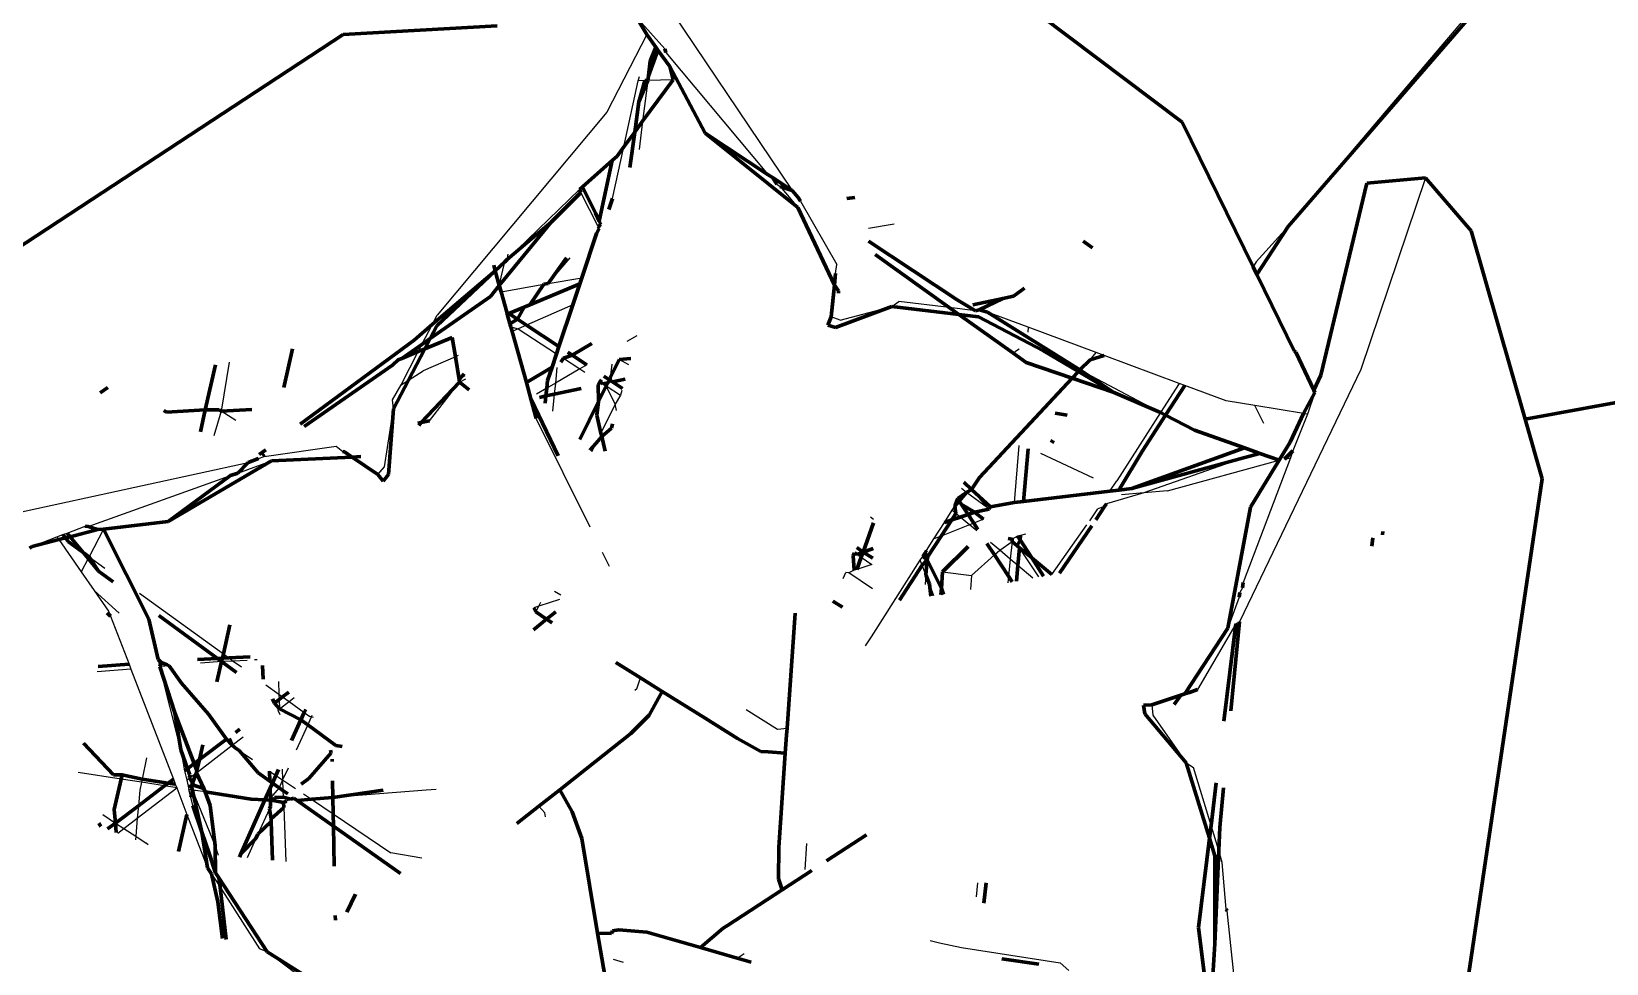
# Model space of a CAD drawing. Header units: millimetres. Extents: x 4307 to 31003, y 2809 to 20009.
# Drawn here: x 12539.29 to 12563.18, y 13295.87 to 13310.01 of the extents above; entities that cross this region are included whole.
import ezdxf

# ---------------------------------------------------------------- set-up
doc = ezdxf.new("R2010")
doc.units = ezdxf.units.MM
doc.layers.add('ProfileEdges', color=7, linetype='Continuous')

msp = doc.modelspace()

# ---------------------------------------------------------------- linework, layer by layer
for p, q in [((12548.521, 13311.029), (12550.829, 13307.595)), ((12558.355, 13307.053), (12561.502, 13310.754)), ((12548.466, 13310.228), (12548.901, 13309.744)), ((12548.627, 13309.961), (12548.018, 13308.786)), ((12548.915, 13309.692), (12550.465, 13307.836)), ((12548.279, 13308.259), (12548.495, 13309.259)), ((12548.495, 13309.259), (12548.513, 13309.326)), ((12548.595, 13309.263), (12548.495, 13309.259)), ((12548.642, 13309.264), (12548.563, 13308.646)), ((12549.027, 13309.277), (12548.642, 13309.264)), ((12548.018, 13308.786), (12545.448, 13305.707)), ((12548.563, 13308.646), (12548.509, 13308.219)), ((12548.107, 13307.474), (12548.279, 13308.259)), ((12546.509, 13306.549), (12547.604, 13307.613)), ((12550.596, 13307.693), (12550.648, 13307.656)), ((12550.648, 13307.656), (12550.917, 13307.339)), ((12560.439, 13307.791), (12559.459, 13304.88)), ((12547.886, 13307.052), (12547.626, 13307.569)), ((12550.955, 13307.436), (12551.509, 13306.477)), ((12551.988, 13307.024), (12552.377, 13307.091)), ((12557.871, 13306.514), (12558.355, 13307.053)), ((12546.509, 13306.549), (12546.523, 13306.631)), ((12546.389, 13306.155), (12546.475, 13306.517)), ((12547.13, 13306.186), (12547.466, 13306.574)), ((12551.489, 13306.339), (12551.509, 13306.477)), ((12557.871, 13306.514), (12557.823, 13306.438)), ((12546.415, 13306.062), (12547.062, 13306.174)), ((12547.13, 13306.186), (12547.64, 13306.274)), ((12552.343, 13305.838), (12552.449, 13305.916)), ((12553.214, 13305.822), (12552.449, 13305.916)), ((12545.375, 13305.569), (12545.448, 13305.707)), ((12547.504, 13305.865), (12546.802, 13305.555)), ((12551.557, 13305.63), (12551.423, 13305.681)), ((12551.557, 13305.63), (12552.343, 13305.838)), ((12553.611, 13305.774), (12553.214, 13305.822)), ((12554.411, 13305.522), (12553.792, 13305.752)), ((12545.213, 13305.262), (12545.375, 13305.569)), ((12546.563, 13305.531), (12546.673, 13305.498)), ((12546.673, 13305.498), (12546.583, 13305.458)), ((12546.802, 13305.555), (12546.673, 13305.498)), ((12546.673, 13305.498), (12547.257, 13305.12)), ((12554.411, 13305.522), (12554.405, 13305.451)), ((12555.442, 13305.139), (12554.411, 13305.522)), ((12545.156, 13305.153), (12545.213, 13305.262)), ((12548.476, 13305.393), (12548.325, 13305.305)), ((12542.29, 13304.994), (12542.171, 13304.249)), ((12544.9, 13304.65), (12545.156, 13305.153)), ((12545.722, 13305.077), (12545.234, 13304.862)), ((12545.763, 13305.096), (12545.722, 13305.077)), ((12547.362, 13305.052), (12547.609, 13304.892)), ((12547.714, 13304.954), (12547.609, 13304.892)), ((12548.097, 13304.964), (12548.071, 13304.757)), ((12548.355, 13304.952), (12548.206, 13305.032)), ((12554.177, 13305.135), (12554.218, 13305.157)), ((12554.276, 13305.189), (12554.218, 13305.157)), ((12554.644, 13305.164), (12555.195, 13304.875)), ((12555.349, 13305.029), (12555.442, 13305.139)), ((12555.566, 13305.093), (12555.442, 13305.139)), ((12556.699, 13304.672), (12555.566, 13305.093)), ((12544.9, 13304.65), (12545.01, 13304.72)), ((12545.01, 13304.72), (12545.234, 13304.862)), ((12545.864, 13304.786), (12545.778, 13304.73)), ((12545.785, 13304.689), (12545.879, 13304.741)), ((12547.261, 13304.911), (12547.239, 13304.675)), ((12547.609, 13304.892), (12547.239, 13304.675)), ((12547.609, 13304.892), (12547.687, 13304.842)), ((12555.195, 13304.875), (12556.418, 13304.232)), ((12559.459, 13304.88), (12557.615, 13301.057)), ((12544.77, 13304.424), (12544.9, 13304.65)), ((12545.331, 13304.106), (12545.785, 13304.689)), ((12547.109, 13304.599), (12546.952, 13304.508)), ((12547.239, 13304.675), (12547.109, 13304.599)), ((12547.223, 13304.509), (12547.198, 13304.251)), ((12547.239, 13304.675), (12547.223, 13304.509)), ((12547.96, 13304.666), (12548.01, 13304.634)), ((12548.145, 13304.355), (12548.01, 13304.634)), ((12548.01, 13304.634), (12548.228, 13304.492)), ((12548.228, 13304.492), (12548.145, 13304.355)), ((12548.248, 13304.564), (12548.228, 13304.492)), ((12556.699, 13304.672), (12556.418, 13304.232)), ((12556.787, 13304.64), (12556.699, 13304.672)), ((12557.416, 13304.406), (12556.787, 13304.64)), ((12558.76, 13304.535), (12558.648, 13304.205)), ((12542.171, 13304.249), (12542.057, 13303.879)), ((12542.392, 13304.108), (12542.171, 13304.249)), ((12544.646, 13303.404), (12544.784, 13304.286)), ((12544.784, 13304.286), (12544.77, 13304.424)), ((12548.145, 13304.355), (12547.93, 13303.918)), ((12548.165, 13304.262), (12548.145, 13304.355)), ((12557.849, 13304.335), (12557.416, 13304.406)), ((12557.984, 13304.063), (12557.849, 13304.335)), ((12558.585, 13304.215), (12557.849, 13304.335)), ((12547.765, 13302.494), (12546.95, 13304.141)), ((12556.418, 13304.232), (12555.758, 13303.194)), ((12558.648, 13304.205), (12558.428, 13303.648)), ((12558.648, 13304.205), (12558.585, 13304.215)), ((12547.852, 13303.759), (12547.789, 13303.632)), ((12542.736, 13303.531), (12542.821, 13303.564)), ((12542.821, 13303.564), (12543.916, 13303.718)), ((12543.916, 13303.718), (12544.015, 13303.641)), ((12554.269, 13303.732), (12554.2, 13302.865)), ((12555.402, 13303.234), (12554.605, 13303.611)), ((12557.675, 13303.541), (12556.168, 13303.013)), ((12558.389, 13303.542), (12557.672, 13301.65)), ((12557.899, 13303.62), (12557.675, 13303.541)), ((12558.3, 13303.522), (12558.389, 13303.542)), ((12558.428, 13303.648), (12558.389, 13303.542)), ((12538.862, 13302.663), (12542.581, 13303.471)), ((12542.423, 13303.312), (12542.935, 13303.495)), ((12544.548, 13303.291), (12544.646, 13303.404)), ((12556.522, 13303.044), (12558.219, 13303.507)), ((12540.153, 13302.501), (12542.313, 13303.273)), ((12553.478, 13303.019), (12553.4, 13303.077)), ((12553.553, 13303.064), (12553.792, 13302.785)), ((12555.651, 13303.038), (12555.758, 13303.194)), ((12556.522, 13303.044), (12556.168, 13303.013)), ((12553.26, 13302.748), (12553.3, 13302.812)), ((12553.792, 13302.785), (12553.478, 13303.019)), ((12555.571, 13302.804), (12555.467, 13302.767)), ((12556.168, 13303.013), (12555.601, 13302.847)), ((12556.168, 13303.013), (12555.827, 13302.983)), ((12552.066, 13302.61), (12552.02, 13302.645)), ((12553.142, 13302.564), (12553.26, 13302.748)), ((12553.316, 13302.701), (12553.26, 13302.748)), ((12553.382, 13302.645), (12553.316, 13302.701)), ((12553.521, 13302.528), (12553.382, 13302.645)), ((12553.734, 13302.612), (12553.585, 13302.553)), ((12553.792, 13302.785), (12553.82, 13302.765)), ((12555.346, 13302.59), (12555.467, 13302.767)), ((12539.302, 13302.196), (12539.679, 13302.343)), ((12539.679, 13302.343), (12539.769, 13302.378)), ((12539.679, 13302.343), (12539.707, 13302.302)), ((12539.769, 13302.378), (12539.834, 13302.403)), ((12539.834, 13302.403), (12540.105, 13302.508)), ((12540.385, 13302.463), (12540.166, 13302.044)), ((12552.982, 13302.314), (12553.142, 13302.564)), ((12553.092, 13302.357), (12552.982, 13302.314)), ((12553.521, 13302.528), (12553.092, 13302.357)), ((12553.585, 13302.553), (12553.521, 13302.528)), ((12553.634, 13302.434), (12553.521, 13302.528)), ((12554.25, 13302.355), (12554.17, 13302.312)), ((12554.294, 13302.365), (12554.25, 13302.355)), ((12554.371, 13302.383), (12554.294, 13302.365)), ((12554.77, 13301.772), (12555.302, 13302.526)), ((12539.707, 13302.302), (12540.047, 13301.815)), ((12547.985, 13302.049), (12547.956, 13302.107)), ((12552.869, 13302.136), (12552.982, 13302.314)), ((12553.979, 13302.142), (12553.841, 13302.259)), ((12553.9, 13302.072), (12553.979, 13302.142)), ((12553.979, 13302.142), (12554.166, 13302.272)), ((12554.139, 13302.007), (12553.979, 13302.142)), ((12554.166, 13302.272), (12554.139, 13302.007)), ((12554.572, 13301.736), (12554.278, 13302.179)), ((12540.152, 13302.017), (12540.047, 13301.815)), ((12540.166, 13302.044), (12540.152, 13302.017)), ((12540.166, 13302.044), (12540.407, 13301.869)), ((12548.058, 13301.893), (12547.985, 13302.049)), ((12551.814, 13301.85), (12551.772, 13301.837)), ((12552.042, 13301.923), (12551.814, 13301.85)), ((12551.815, 13302.079), (12551.88, 13302.035)), ((12551.88, 13302.035), (12552.042, 13301.923)), ((12552.036, 13300.83), (12552.775, 13301.989)), ((12552.775, 13301.989), (12552.813, 13302.048)), ((12552.804, 13301.916), (12552.775, 13301.989)), ((12552.859, 13301.771), (12552.804, 13301.916)), ((12553.551, 13301.761), (12553.9, 13302.072)), ((12554.139, 13302.007), (12554.113, 13301.747)), ((12554.254, 13301.91), (12554.139, 13302.007)), ((12554.481, 13301.719), (12554.254, 13301.91)), ((12540.047, 13301.815), (12540.243, 13301.533)), ((12551.603, 13301.714), (12551.643, 13301.803)), ((12551.689, 13301.799), (12551.643, 13301.803)), ((12551.772, 13301.837), (12551.689, 13301.799)), ((12552.048, 13301.556), (12551.689, 13301.799)), ((12552.859, 13301.771), (12552.847, 13301.623)), ((12552.982, 13301.451), (12552.915, 13301.626)), ((12553.11, 13301.812), (12553.551, 13301.761)), ((12553.551, 13301.761), (12553.538, 13301.545)), ((12554.113, 13301.747), (12554.103, 13301.649)), ((12540.621, 13301.186), (12540.243, 13301.533)), ((12540.243, 13301.533), (12540.462, 13301.218)), ((12540.931, 13301.49), (12542.203, 13300.57)), ((12547.303, 13301.396), (12546.988, 13301.293)), ((12547.228, 13301.523), (12547.324, 13301.463)), ((12557.613, 13301.431), (12557.441, 13300.961)), ((12557.664, 13301.57), (12557.622, 13301.501)), ((12540.462, 13301.218), (12540.492, 13301.142)), ((12540.492, 13301.142), (12540.772, 13300.416)), ((12546.988, 13301.293), (12546.911, 13301.268)), ((12546.944, 13301.207), (12546.988, 13301.293)), ((12546.988, 13301.293), (12547.021, 13301.356)), ((12557.563, 13301.024), (12556.979, 13300.03)), ((12557.615, 13301.057), (12557.563, 13301.024)), ((12551.941, 13300.693), (12552.036, 13300.83)), ((12540.772, 13300.416), (12540.801, 13300.34)), ((12541.988, 13300.441), (12541.858, 13300.43)), ((12542.177, 13300.454), (12541.988, 13300.441)), ((12542.354, 13300.46), (12542.177, 13300.454)), ((12542.203, 13300.57), (12542.286, 13300.51)), ((12542.286, 13300.51), (12542.354, 13300.46)), ((12542.562, 13300.472), (12542.354, 13300.46)), ((12542.354, 13300.46), (12542.476, 13300.372)), ((12542.715, 13300.48), (12542.675, 13300.478)), ((12540.801, 13300.34), (12540.287, 13300.297)), ((12540.801, 13300.34), (12541.445, 13298.669)), ((12541.312, 13300.383), (12541.24, 13300.377)), ((12541.559, 13299.114), (12541.24, 13300.377)), ((12541.348, 13300.404), (12541.312, 13300.383)), ((12548.477, 13300.04), (12548.531, 13300.205)), ((12542.848, 13300.103), (12543.045, 13299.961)), ((12543.037, 13300.152), (12543.045, 13299.961)), ((12543.045, 13299.961), (12543.102, 13299.919)), ((12543.045, 13299.961), (12543.048, 13299.879)), ((12548.477, 13300.04), (12548.444, 13300.015)), ((12543.027, 13299.716), (12543.054, 13299.737)), ((12543.027, 13299.716), (12543.058, 13299.649)), ((12543.048, 13299.879), (12543.054, 13299.737)), ((12543.054, 13299.737), (12543.199, 13299.849)), ((12543.102, 13299.919), (12543.199, 13299.849)), ((12543.199, 13299.849), (12543.276, 13299.908)), ((12543.199, 13299.849), (12543.43, 13299.681)), ((12550.131, 13299.726), (12550.61, 13299.429)), ((12556.287, 13299.799), (12556.302, 13299.643)), ((12543.483, 13299.495), (12543.308, 13299.11)), ((12543.43, 13299.681), (12543.516, 13299.62)), ((12543.546, 13299.633), (12543.483, 13299.495)), ((12543.572, 13299.607), (12543.516, 13299.62)), ((12556.302, 13299.643), (12556.81, 13298.917)), ((12542.339, 13299.187), (12542.501, 13299.311)), ((12550.61, 13299.429), (12550.753, 13299.445)), ((12541.037, 13298.992), (12540.97, 13298.669)), ((12541.559, 13299.114), (12541.614, 13298.797)), ((12541.794, 13298.768), (12542.339, 13299.187)), ((12542.443, 13299.105), (12542.644, 13298.969)), ((12540.652, 13298.67), (12539.998, 13298.772)), ((12541.614, 13298.797), (12541.648, 13298.656)), ((12541.69, 13298.688), (12541.794, 13298.768)), ((12542.905, 13298.793), (12543.001, 13298.728)), ((12543.093, 13298.824), (12543.1, 13298.661)), ((12543.184, 13298.838), (12543.1, 13298.661)), ((12556.81, 13298.917), (12556.917, 13298.849)), ((12557.186, 13297.967), (12556.917, 13298.849)), ((12540.96, 13298.622), (12540.652, 13298.67)), ((12540.897, 13298.079), (12541.495, 13298.538)), ((12540.935, 13298.505), (12540.914, 13298.268)), ((12540.96, 13298.622), (12540.935, 13298.505)), ((12540.97, 13298.669), (12540.96, 13298.622)), ((12541.31, 13298.567), (12540.96, 13298.622)), ((12541.495, 13298.538), (12541.31, 13298.567)), ((12541.445, 13298.669), (12541.473, 13298.594)), ((12541.473, 13298.594), (12541.495, 13298.538)), ((12541.495, 13298.538), (12541.65, 13298.135)), ((12541.648, 13298.656), (12541.69, 13298.688)), ((12541.648, 13298.656), (12541.669, 13298.565)), ((12541.669, 13298.565), (12541.681, 13298.514)), ((12541.733, 13298.499), (12541.681, 13298.514)), ((12541.709, 13298.395), (12541.681, 13298.514)), ((12543.048, 13298.54), (12542.918, 13298.389)), ((12543.001, 13298.728), (12543.1, 13298.661)), ((12543.1, 13298.661), (12543.048, 13298.54)), ((12543.1, 13298.661), (12543.296, 13298.53)), ((12543.1, 13298.661), (12543.107, 13298.499)), ((12545.277, 13298.505), (12543.865, 13298.392)), ((12545.432, 13298.513), (12545.277, 13298.505)), ((12540.914, 13298.268), (12540.897, 13298.079)), ((12541.738, 13298.273), (12541.709, 13298.395)), ((12541.733, 13298.499), (12542.077, 13297.657)), ((12541.778, 13298.499), (12541.733, 13298.499)), ((12541.925, 13298.476), (12541.778, 13298.499)), ((12543.107, 13298.499), (12543.112, 13298.395)), ((12543.228, 13298.365), (12543.16, 13298.335)), ((12543.417, 13298.448), (12543.539, 13298.365)), ((12543.539, 13298.365), (12543.87, 13298.142)), ((12540.376, 13298.135), (12540.566, 13298.005)), ((12540.694, 13297.923), (12540.897, 13298.079)), ((12540.897, 13298.079), (12540.873, 13297.804)), ((12541.65, 13298.135), (12541.962, 13297.324)), ((12542.903, 13298.222), (12542.726, 13297.834)), ((12543.118, 13298.242), (12543.153, 13297.421)), ((12543.87, 13298.142), (12544.741, 13297.554)), ((12547.077, 13298.162), (12546.99, 13298.26)), ((12547.087, 13298.099), (12547.077, 13298.162)), ((12540.566, 13298.005), (12540.694, 13297.923)), ((12540.604, 13297.853), (12540.694, 13297.923)), ((12540.694, 13297.923), (12540.873, 13297.804)), ((12540.873, 13297.804), (12540.868, 13297.75)), ((12540.873, 13297.804), (12541.03, 13297.699)), ((12557.301, 13297.587), (12557.186, 13297.967)), ((12541.06, 13297.676), (12541.03, 13297.699)), ((12542.077, 13297.657), (12542.126, 13297.518)), ((12542.697, 13297.769), (12542.564, 13297.477)), ((12545.211, 13297.474), (12544.741, 13297.554)), ((12551.028, 13297.3), (12551.054, 13297.696)), ((12557.356, 13297.406), (12557.301, 13297.587)), ((12542.474, 13297.485), (12542.469, 13297.536)), ((12557.416, 13296.699), (12557.356, 13297.406)), ((12542.021, 13297.233), (12542.152, 13297.03)), ((12553.626, 13296.887), (12553.649, 13297.096)), ((12542.152, 13297.03), (12542.752, 13296.096)), ((12557.532, 13295.719), (12557.432, 13296.675)), ((12552.926, 13296.225), (12553.065, 13296.188)), ((12553.065, 13296.188), (12553.402, 13296.116)), ((12553.402, 13296.116), (12554.895, 13295.886)), ((12542.865, 13296.053), (12542.752, 13296.096)), ((12543.552, 13295.536), (12542.865, 13296.053)), ((12548.275, 13295.891), (12548.121, 13295.935)), ((12549.998, 13295.956), (12550.102, 13296.024)), ((12554.895, 13295.886), (12555.026, 13295.767))]:
    msp.add_line(p, q)
at = {"layer": 'ProfileEdges', "lineweight": 211}
for p, q in [((12550.762, 13313.153), (12556.746, 13308.635)), ((12558.355, 13307.053), (12561.642, 13310.842)), ((12548.627, 13309.961), (12548.466, 13310.228)), ((12546.355, 13310.096), (12544.022, 13309.964)), ((12537.793, 13305.875), (12544.022, 13309.964)), ((12548.762, 13309.772), (12548.627, 13309.961)), ((12548.762, 13309.772), (12548.679, 13309.557)), ((12548.795, 13309.725), (12548.762, 13309.772)), ((12548.901, 13309.744), (12548.915, 13309.692)), ((12548.651, 13309.336), (12548.795, 13309.725)), ((12548.679, 13309.557), (12548.651, 13309.336)), ((12548.973, 13309.479), (12548.795, 13309.725)), ((12548.503, 13308.939), (12548.642, 13309.264)), ((12548.595, 13309.263), (12548.503, 13308.939)), ((12548.563, 13308.646), (12549.027, 13309.277)), ((12548.642, 13309.264), (12548.595, 13309.263)), ((12548.651, 13309.336), (12548.642, 13309.264)), ((12548.973, 13309.479), (12549.027, 13309.277)), ((12549.511, 13308.468), (12548.973, 13309.479)), ((12548.503, 13308.939), (12548.442, 13308.48)), ((12548.442, 13308.48), (12548.563, 13308.646)), ((12557.823, 13306.438), (12556.746, 13308.635)), ((12548.279, 13308.259), (12548.442, 13308.48)), ((12548.442, 13308.48), (12548.37, 13307.944)), ((12550.465, 13307.836), (12549.511, 13308.468)), ((12549.511, 13308.468), (12550.917, 13307.339)), ((12548.101, 13308.052), (12548.174, 13308.117)), ((12548.174, 13308.117), (12548.279, 13308.259)), ((12547.651, 13307.654), (12548.101, 13308.052)), ((12548.101, 13308.052), (12547.904, 13307.134)), ((12550.531, 13307.793), (12550.465, 13307.836)), ((12547.604, 13307.613), (12547.651, 13307.654)), ((12547.626, 13307.569), (12547.604, 13307.613)), ((12547.846, 13307.255), (12547.651, 13307.654)), ((12550.829, 13307.595), (12550.531, 13307.793)), ((12550.596, 13307.693), (12550.531, 13307.793)), ((12550.829, 13307.595), (12550.648, 13307.656)), ((12550.829, 13307.595), (12550.924, 13307.49)), ((12559.547, 13307.709), (12558.849, 13304.796)), ((12559.547, 13307.709), (12560.439, 13307.791)), ((12561.132, 13306.984), (12560.439, 13307.791)), ((12547.178, 13307.123), (12547.626, 13307.569)), ((12548.107, 13307.474), (12548.048, 13307.311)), ((12550.955, 13307.436), (12550.924, 13307.49)), ((12551.781, 13307.49), (12551.66, 13307.474)), ((12546.389, 13306.155), (12547.178, 13307.123)), ((12546.509, 13306.549), (12547.178, 13307.123)), ((12547.904, 13307.134), (12547.846, 13307.255)), ((12547.93, 13307.079), (12547.904, 13307.134)), ((12551.475, 13306.163), (12550.917, 13307.339)), ((12547.64, 13306.274), (12547.863, 13306.947)), ((12547.901, 13307.022), (12547.863, 13306.947)), ((12547.93, 13307.079), (12547.886, 13307.052)), ((12547.901, 13307.022), (12547.886, 13307.052)), ((12557.88, 13306.322), (12558.355, 13307.053)), ((12561.949, 13304.129), (12561.132, 13306.984)), ((12553.333, 13305.938), (12551.987, 13306.829)), ((12555.245, 13306.828), (12555.385, 13306.725)), ((12546.304, 13306.463), (12546.327, 13306.378)), ((12546.327, 13306.378), (12546.475, 13306.517)), ((12546.475, 13306.517), (12546.509, 13306.549)), ((12547.13, 13306.186), (12547.407, 13306.577)), ((12553.214, 13305.822), (12552.09, 13306.625)), ((12557.88, 13306.322), (12557.823, 13306.438)), ((12546.327, 13306.378), (12545.375, 13305.569)), ((12545.441, 13305.543), (12546.327, 13306.378)), ((12546.255, 13305.99), (12546.389, 13306.155)), ((12546.327, 13306.378), (12546.389, 13306.155)), ((12546.415, 13306.062), (12546.389, 13306.155)), ((12546.851, 13305.864), (12547.609, 13306.181)), ((12546.851, 13305.864), (12547.062, 13306.174)), ((12547.062, 13306.174), (12547.13, 13306.186)), ((12547.504, 13305.865), (12547.609, 13306.181)), ((12547.609, 13306.181), (12547.64, 13306.274)), ((12551.423, 13305.681), (12551.475, 13306.163)), ((12551.475, 13306.163), (12551.489, 13306.339)), ((12551.532, 13306.073), (12551.475, 13306.163)), ((12558.446, 13305.166), (12557.88, 13306.322)), ((12546.255, 13305.99), (12545.34, 13305.351)), ((12546.415, 13306.062), (12546.501, 13305.752)), ((12551.534, 13306.04), (12551.532, 13306.073)), ((12553.611, 13305.774), (12553.333, 13305.938)), ((12554.029, 13305.959), (12553.574, 13305.862)), ((12554.029, 13305.959), (12553.666, 13305.786)), ((12554.186, 13305.992), (12554.029, 13305.959)), ((12554.357, 13306.115), (12554.186, 13305.992)), ((12546.534, 13305.731), (12546.501, 13305.752)), ((12546.501, 13305.752), (12546.51, 13305.721)), ((12546.51, 13305.721), (12546.534, 13305.731)), ((12546.51, 13305.721), (12546.55, 13305.577)), ((12546.534, 13305.731), (12546.765, 13305.828)), ((12546.663, 13305.646), (12546.534, 13305.731)), ((12546.663, 13305.646), (12546.765, 13305.828)), ((12546.765, 13305.828), (12546.851, 13305.864)), ((12547.294, 13305.231), (12547.504, 13305.865)), ((12551.373, 13305.554), (12551.423, 13305.681)), ((12552.343, 13305.838), (12551.488, 13305.518)), ((12552.343, 13305.838), (12553.36, 13305.718)), ((12553.36, 13305.718), (12553.214, 13305.822)), ((12553.36, 13305.718), (12553.657, 13305.682)), ((12554.177, 13305.135), (12553.36, 13305.718)), ((12553.666, 13305.786), (12553.611, 13305.774)), ((12553.657, 13305.682), (12554.644, 13305.164)), ((12553.792, 13305.752), (12553.666, 13305.786)), ((12555.195, 13304.875), (12553.792, 13305.752)), ((12545.375, 13305.569), (12545.095, 13305.327)), ((12545.34, 13305.351), (12545.441, 13305.543)), ((12546.55, 13305.577), (12546.663, 13305.646)), ((12546.563, 13305.531), (12546.55, 13305.577)), ((12546.563, 13305.531), (12546.583, 13305.458)), ((12546.583, 13305.458), (12546.799, 13304.685)), ((12546.802, 13305.555), (12546.663, 13305.646)), ((12547.294, 13305.231), (12546.802, 13305.555)), ((12551.488, 13305.518), (12551.373, 13305.554)), ((12543.253, 13305.195), (12543.12, 13304.607)), ((12545.095, 13305.327), (12543.369, 13304.053)), ((12545.213, 13305.262), (12544.911, 13305.051)), ((12545.01, 13304.72), (12545.26, 13305.197)), ((12545.156, 13305.153), (12545.26, 13305.197)), ((12545.34, 13305.351), (12545.213, 13305.262)), ((12545.26, 13305.197), (12545.674, 13305.37)), ((12545.26, 13305.197), (12545.34, 13305.351)), ((12545.722, 13305.077), (12545.674, 13305.37)), ((12547.257, 13305.12), (12547.294, 13305.231)), ((12547.494, 13305.098), (12547.792, 13305.275)), ((12544.857, 13305.028), (12544.771, 13304.947)), ((12544.857, 13305.028), (12544.911, 13305.051)), ((12544.911, 13305.051), (12545.156, 13305.153)), ((12545.778, 13304.73), (12545.722, 13305.077)), ((12547.19, 13304.917), (12547.257, 13305.12)), ((12547.322, 13304.996), (12547.362, 13305.052)), ((12547.362, 13305.052), (12547.494, 13305.098)), ((12547.494, 13305.098), (12547.426, 13305.143)), ((12547.714, 13304.954), (12547.494, 13305.098)), ((12548.206, 13305.032), (12548.071, 13304.757)), ((12548.206, 13305.032), (12548.382, 13305.05)), ((12554.381, 13304.988), (12554.177, 13305.135)), ((12554.381, 13304.988), (12555.079, 13304.751)), ((12554.644, 13305.164), (12555.173, 13304.851)), ((12555.195, 13304.875), (12555.349, 13305.029)), ((12555.566, 13305.093), (12555.349, 13305.029)), ((12558.446, 13305.166), (12558.471, 13305.143)), ((12558.471, 13305.143), (12558.745, 13304.567)), ((12566.832, 13305.021), (12561.949, 13304.129)), ((12541.929, 13304.269), (12542.084, 13304.951)), ((12544.771, 13304.947), (12543.429, 13304.016)), ((12544.784, 13304.286), (12545.01, 13304.72)), ((12545.778, 13304.73), (12545.854, 13304.816)), ((12545.778, 13304.73), (12545.785, 13304.689)), ((12546.799, 13304.685), (12547.19, 13304.917)), ((12547.122, 13304.714), (12547.19, 13304.917)), ((12547.938, 13304.726), (12547.916, 13304.694)), ((12548.066, 13304.72), (12547.975, 13304.782)), ((12548.034, 13304.681), (12548.066, 13304.72)), ((12548.071, 13304.757), (12548.066, 13304.72)), ((12548.105, 13304.696), (12548.066, 13304.72)), ((12548.296, 13304.737), (12548.105, 13304.696)), ((12553.672, 13303.245), (12555.079, 13304.751)), ((12555.079, 13304.751), (12555.173, 13304.851)), ((12555.079, 13304.751), (12555.7, 13304.54)), ((12555.173, 13304.851), (12555.195, 13304.875)), ((12555.173, 13304.851), (12555.7, 13304.54)), ((12555.7, 13304.54), (12555.195, 13304.875)), ((12558.745, 13304.567), (12558.849, 13304.796)), ((12540.448, 13304.609), (12540.334, 13304.527)), ((12545.204, 13304.078), (12545.785, 13304.689)), ((12545.785, 13304.689), (12545.933, 13304.575)), ((12546.799, 13304.685), (12546.868, 13304.436)), ((12547.095, 13304.481), (12546.997, 13304.46)), ((12547.095, 13304.481), (12547.082, 13304.371)), ((12547.109, 13304.599), (12547.095, 13304.481)), ((12547.223, 13304.509), (12547.095, 13304.481)), ((12547.122, 13304.714), (12547.109, 13304.599)), ((12547.628, 13304.595), (12547.223, 13304.509)), ((12547.916, 13304.694), (12547.887, 13304.65)), ((12547.887, 13304.65), (12547.894, 13304.398)), ((12548.01, 13304.634), (12547.894, 13304.398)), ((12547.916, 13304.694), (12547.96, 13304.666)), ((12548.034, 13304.681), (12547.96, 13304.666)), ((12548.01, 13304.634), (12548.034, 13304.681)), ((12548.257, 13304.596), (12548.105, 13304.696)), ((12555.7, 13304.54), (12556.418, 13304.232)), ((12556.496, 13304.191), (12556.787, 13304.64)), ((12558.585, 13304.215), (12558.76, 13304.535)), ((12558.745, 13304.567), (12558.76, 13304.535)), ((12541.3, 13304.262), (12541.339, 13304.234)), ((12541.929, 13304.269), (12541.339, 13304.234)), ((12541.854, 13303.939), (12541.929, 13304.269)), ((12542.139, 13304.271), (12541.929, 13304.269)), ((12542.171, 13304.249), (12542.139, 13304.271)), ((12542.171, 13304.249), (12542.637, 13304.276)), ((12544.706, 13303.288), (12544.784, 13304.286)), ((12547.284, 13303.572), (12546.868, 13304.436)), ((12546.868, 13304.436), (12546.95, 13304.141)), ((12547.894, 13304.398), (12547.609, 13303.82)), ((12547.894, 13304.398), (12547.866, 13304.188)), ((12545.204, 13304.078), (12545.152, 13304.067)), ((12545.166, 13304.035), (12545.204, 13304.078)), ((12545.331, 13304.106), (12545.204, 13304.078)), ((12547.93, 13303.918), (12547.866, 13304.188)), ((12548.091, 13303.994), (12548.108, 13304.056)), ((12555.002, 13304.188), (12554.822, 13304.219)), ((12556.145, 13303.65), (12556.496, 13304.191)), ((12556.418, 13304.232), (12556.496, 13304.191)), ((12556.496, 13304.191), (12556.935, 13303.96)), ((12558.387, 13303.781), (12558.585, 13304.215)), ((12562.208, 13303.226), (12561.949, 13304.129)), ((12547.764, 13303.658), (12547.852, 13303.759)), ((12547.852, 13303.759), (12547.943, 13303.865)), ((12547.943, 13303.865), (12547.93, 13303.918)), ((12547.943, 13303.865), (12548.091, 13303.994)), ((12547.996, 13303.645), (12547.943, 13303.865)), ((12554.75, 13303.805), (12554.807, 13303.777)), ((12556.935, 13303.96), (12557.692, 13303.693)), ((12558.219, 13303.507), (12558.387, 13303.781)), ((12542.736, 13303.531), (12542.581, 13303.471)), ((12542.845, 13303.666), (12542.746, 13303.593)), ((12542.828, 13303.596), (12542.797, 13303.574)), ((12544.158, 13303.555), (12542.935, 13303.495)), ((12544.042, 13303.633), (12544.015, 13303.641)), ((12544.158, 13303.555), (12544.042, 13303.633)), ((12544.287, 13303.561), (12544.158, 13303.555)), ((12544.158, 13303.555), (12544.548, 13303.291)), ((12554.339, 13302.881), (12554.409, 13303.681)), ((12555.787, 13303.054), (12556.145, 13303.65)), ((12555.984, 13303.077), (12557.692, 13303.693)), ((12557.675, 13303.541), (12555.984, 13303.077)), ((12557.926, 13303.61), (12557.675, 13303.541)), ((12557.692, 13303.693), (12557.899, 13303.62)), ((12557.899, 13303.62), (12557.926, 13303.61)), ((12557.926, 13303.61), (12558.219, 13303.507)), ((12558.428, 13303.648), (12558.3, 13303.522)), ((12541.368, 13302.575), (12542.935, 13303.495)), ((12542.423, 13303.312), (12542.313, 13303.273)), ((12542.581, 13303.471), (12542.423, 13303.312)), ((12544.628, 13303.188), (12544.548, 13303.291)), ((12544.706, 13303.288), (12544.628, 13303.188)), ((12557.781, 13302.793), (12558.219, 13303.507)), ((12542.313, 13303.273), (12541.368, 13302.575)), ((12553.436, 13303.172), (12553.553, 13303.064)), ((12553.553, 13303.064), (12553.478, 13303.019)), ((12553.672, 13303.245), (12553.553, 13303.064)), ((12553.553, 13303.064), (12553.84, 13302.801)), ((12555.787, 13303.054), (12555.651, 13303.038)), ((12555.787, 13303.054), (12555.984, 13303.077)), ((12562.208, 13303.226), (12561.037, 13295.319)), ((12553.342, 13302.924), (12553.3, 13302.812)), ((12553.366, 13302.888), (12553.3, 13302.812)), ((12553.316, 13302.701), (12553.3, 13302.812)), ((12553.478, 13303.019), (12553.342, 13302.924)), ((12553.366, 13302.888), (12553.342, 13302.924)), ((12553.478, 13303.019), (12553.366, 13302.888)), ((12553.402, 13302.833), (12553.366, 13302.888)), ((12553.499, 13302.685), (12553.402, 13302.833)), ((12553.402, 13302.833), (12553.599, 13302.719)), ((12553.84, 13302.801), (12554.2, 13302.865)), ((12554.2, 13302.865), (12554.339, 13302.881)), ((12554.339, 13302.881), (12555.651, 13303.038)), ((12555.435, 13302.603), (12555.571, 13302.804)), ((12555.571, 13302.804), (12555.601, 13302.847)), ((12541.368, 13302.575), (12540.385, 13302.463)), ((12553.092, 13302.357), (12553.251, 13302.601)), ((12553.251, 13302.601), (12553.142, 13302.564)), ((12553.251, 13302.601), (12553.316, 13302.701)), ((12553.382, 13302.645), (12553.251, 13302.601)), ((12553.499, 13302.685), (12553.382, 13302.645)), ((12553.599, 13302.719), (12553.499, 13302.685)), ((12553.585, 13302.553), (12553.499, 13302.685)), ((12553.82, 13302.765), (12553.599, 13302.719)), ((12553.599, 13302.719), (12553.734, 13302.612)), ((12553.84, 13302.801), (12553.82, 13302.765)), ((12557.781, 13302.793), (12557.441, 13300.961)), ((12539.808, 13302.328), (12539.707, 13302.302)), ((12539.769, 13302.378), (12539.808, 13302.328)), ((12539.88, 13302.347), (12539.808, 13302.328)), ((12539.808, 13302.328), (12539.855, 13302.269)), ((12539.834, 13302.403), (12539.88, 13302.347)), ((12540.299, 13302.456), (12539.88, 13302.347)), ((12539.88, 13302.347), (12540.076, 13302.109)), ((12540.105, 13302.508), (12540.153, 13302.501)), ((12540.153, 13302.501), (12540.299, 13302.456)), ((12540.299, 13302.456), (12540.385, 13302.463)), ((12541.071, 13301.094), (12540.385, 13302.463)), ((12552.065, 13302.558), (12551.907, 13302.112)), ((12552.888, 13302.046), (12553.092, 13302.357)), ((12553.647, 13302.458), (12553.585, 13302.553)), ((12554.25, 13302.355), (12554.288, 13302.297)), ((12554.288, 13302.297), (12554.294, 13302.365)), ((12554.887, 13301.794), (12555.375, 13302.514)), ((12559.625, 13302.204), (12559.639, 13302.331)), ((12559.792, 13302.427), (12559.784, 13302.375)), ((12539.26, 13302.175), (12539.302, 13302.196)), ((12539.707, 13302.302), (12539.302, 13302.196)), ((12539.855, 13302.269), (12540.076, 13302.109)), ((12540.076, 13302.109), (12540.166, 13302.044)), ((12540.076, 13302.109), (12540.152, 13302.017)), ((12551.778, 13302.104), (12551.756, 13302.057)), ((12551.778, 13302.104), (12551.815, 13302.079)), ((12551.907, 13302.112), (12551.814, 13302.185)), ((12551.907, 13302.112), (12551.815, 13302.079)), ((12551.907, 13302.112), (12551.88, 13302.035)), ((12552.058, 13302.167), (12551.907, 13302.112)), ((12552.056, 13302.02), (12551.907, 13302.112)), ((12552.813, 13302.048), (12552.842, 13302.094)), ((12552.869, 13302.136), (12552.842, 13302.094)), ((12552.842, 13302.094), (12552.888, 13302.046)), ((12553.11, 13301.812), (12553.5, 13302.196)), ((12553.9, 13302.072), (12553.786, 13302.246)), ((12554.106, 13302.321), (12554.17, 13302.312)), ((12554.166, 13302.272), (12554.17, 13302.312)), ((12554.243, 13302.208), (12554.166, 13302.272)), ((12554.243, 13302.208), (12554.288, 13302.297)), ((12554.278, 13302.179), (12554.243, 13302.208)), ((12554.254, 13301.91), (12554.278, 13302.179)), ((12554.278, 13302.179), (12554.466, 13302.024)), ((12554.288, 13302.297), (12554.466, 13302.024)), ((12540.152, 13302.017), (12540.309, 13301.826)), ((12540.166, 13302.044), (12540.309, 13301.826)), ((12551.756, 13302.057), (12551.772, 13301.837)), ((12551.88, 13302.035), (12551.814, 13301.85)), ((12552.457, 13301.385), (12552.804, 13301.916)), ((12552.804, 13301.916), (12552.878, 13301.998)), ((12552.878, 13301.998), (12552.813, 13302.048)), ((12552.878, 13301.998), (12552.859, 13301.771)), ((12552.878, 13301.998), (12552.888, 13302.046)), ((12552.878, 13301.998), (12553.094, 13301.559)), ((12554.113, 13301.747), (12553.9, 13302.072)), ((12554.234, 13301.674), (12554.254, 13301.91)), ((12554.466, 13302.024), (12554.644, 13301.749)), ((12554.466, 13302.024), (12554.77, 13301.772)), ((12540.309, 13301.826), (12540.53, 13301.664)), ((12552.915, 13301.626), (12552.859, 13301.771)), ((12552.933, 13301.445), (12552.915, 13301.626)), ((12553.094, 13301.559), (12553.11, 13301.812)), ((12554.169, 13301.662), (12554.113, 13301.747)), ((12557.664, 13301.57), (12557.672, 13301.65)), ((12553.088, 13301.464), (12553.094, 13301.559)), ((12553.094, 13301.559), (12553.129, 13301.47)), ((12557.613, 13301.431), (12557.622, 13301.501)), ((12540.439, 13301.19), (12540.492, 13301.142)), ((12541.226, 13301.153), (12542.114, 13300.501)), ((12546.944, 13301.207), (12546.911, 13301.268)), ((12546.944, 13301.207), (12547.106, 13301.098)), ((12547.245, 13301.21), (12547.106, 13301.098)), ((12550.875, 13301.187), (12550.753, 13299.445)), ((12551.447, 13301.367), (12551.595, 13301.277)), ((12541.216, 13300.483), (12541.071, 13301.094)), ((12542.302, 13301.008), (12542.203, 13300.57)), ((12547.106, 13301.098), (12546.906, 13300.937)), ((12547.106, 13301.098), (12547.192, 13301.041)), ((12556.789, 13299.966), (12557.441, 13300.961)), ((12557.381, 13299.549), (12557.563, 13301.024)), ((12557.486, 13299.708), (12557.615, 13301.057)), ((12540.772, 13300.416), (12540.304, 13300.381)), ((12541.216, 13300.483), (12541.262, 13300.441)), ((12541.262, 13300.441), (12541.223, 13300.449)), ((12541.24, 13300.377), (12541.262, 13300.441)), ((12541.348, 13300.404), (12541.262, 13300.441)), ((12542.114, 13300.501), (12541.81, 13300.484)), ((12542.177, 13300.454), (12542.106, 13300.145)), ((12542.188, 13300.505), (12542.114, 13300.501)), ((12542.114, 13300.501), (12542.177, 13300.454)), ((12542.188, 13300.505), (12542.177, 13300.454)), ((12542.177, 13300.454), (12542.403, 13300.288)), ((12542.203, 13300.57), (12542.188, 13300.505)), ((12542.286, 13300.51), (12542.188, 13300.505)), ((12542.61, 13300.527), (12542.286, 13300.51)), ((12548.531, 13300.205), (12548.157, 13300.439)), ((12541.465, 13299.675), (12541.24, 13300.377)), ((12541.348, 13300.404), (12541.383, 13300.389)), ((12541.383, 13300.389), (12541.569, 13300.128)), ((12542.809, 13300.188), (12542.798, 13300.395)), ((12548.859, 13300.001), (12548.531, 13300.205)), ((12541.569, 13300.128), (12541.978, 13299.657)), ((12543.195, 13299.99), (12543.102, 13299.919)), ((12548.859, 13300.001), (12548.662, 13299.641)), ((12549.509, 13299.596), (12548.859, 13300.001)), ((12556.728, 13299.946), (12556.287, 13299.799)), ((12556.627, 13299.802), (12556.728, 13299.946)), ((12556.728, 13299.946), (12556.789, 13299.966)), ((12556.789, 13299.966), (12556.859, 13299.986)), ((12556.979, 13300.03), (12556.859, 13299.986)), ((12542.947, 13299.888), (12542.977, 13299.825)), ((12543.048, 13299.879), (12542.977, 13299.825)), ((12542.977, 13299.825), (12543.054, 13299.737)), ((12543.102, 13299.919), (12543.048, 13299.879)), ((12543.054, 13299.737), (12543.38, 13299.57)), ((12543.43, 13299.681), (12543.452, 13299.729)), ((12556.162, 13299.793), (12556.287, 13299.799)), ((12556.162, 13299.793), (12556.182, 13299.661)), ((12541.465, 13299.675), (12541.76, 13298.907)), ((12541.559, 13299.114), (12541.465, 13299.675)), ((12542.249, 13299.276), (12541.978, 13299.657)), ((12543.239, 13299.258), (12543.38, 13299.57)), ((12543.38, 13299.57), (12543.43, 13299.681)), ((12543.38, 13299.57), (12543.483, 13299.495)), ((12543.483, 13299.495), (12543.907, 13299.183)), ((12548.383, 13299.361), (12548.662, 13299.641)), ((12550.003, 13299.288), (12549.509, 13299.596)), ((12556.182, 13299.661), (12556.81, 13298.917)), ((12542.249, 13299.276), (12541.839, 13298.966)), ((12542.249, 13299.276), (12542.339, 13299.187)), ((12542.291, 13299.285), (12542.339, 13299.187)), ((12542.451, 13299.429), (12542.386, 13299.379)), ((12548.383, 13299.361), (12547.7, 13298.821)), ((12550.003, 13299.288), (12550.358, 13299.091)), ((12550.746, 13299.336), (12550.727, 13299.062)), ((12550.753, 13299.445), (12550.746, 13299.336)), ((12540.534, 13298.734), (12540.082, 13299.214)), ((12541.658, 13298.829), (12541.559, 13299.114)), ((12541.89, 13299.192), (12541.839, 13298.966)), ((12542.339, 13299.187), (12542.381, 13299.146)), ((12542.381, 13299.146), (12542.443, 13299.105)), ((12542.443, 13299.105), (12542.729, 13298.765)), ((12543.498, 13298.678), (12543.837, 13299.07)), ((12543.837, 13299.07), (12543.83, 13299.109)), ((12544.007, 13299.164), (12543.907, 13299.183)), ((12550.467, 13299.082), (12550.358, 13299.091)), ((12550.727, 13299.062), (12550.467, 13299.082)), ((12550.727, 13299.062), (12550.627, 13297.634)), ((12541.658, 13298.829), (12541.614, 13298.797)), ((12541.76, 13298.907), (12541.658, 13298.829)), ((12541.694, 13298.735), (12541.658, 13298.829)), ((12541.794, 13298.768), (12541.737, 13298.615)), ((12541.839, 13298.966), (12541.76, 13298.907)), ((12541.76, 13298.907), (12541.801, 13298.8)), ((12541.801, 13298.8), (12541.794, 13298.768)), ((12541.794, 13298.768), (12541.905, 13298.528)), ((12541.839, 13298.966), (12541.801, 13298.8)), ((12542.729, 13298.765), (12542.91, 13298.638)), ((12542.91, 13298.638), (12542.905, 13298.793)), ((12543.001, 13298.728), (12543.039, 13298.815)), ((12543.853, 13298.974), (12543.854, 13298.938)), ((12547.7, 13298.821), (12547.306, 13298.51)), ((12556.81, 13298.917), (12557.162, 13297.773)), ((12540.667, 13298.738), (12540.534, 13298.734)), ((12540.547, 13298.209), (12540.652, 13298.67)), ((12540.652, 13298.67), (12540.667, 13298.738)), ((12540.97, 13298.669), (12540.667, 13298.738)), ((12541.31, 13298.567), (12540.914, 13298.268)), ((12541.367, 13298.61), (12540.97, 13298.669)), ((12541.367, 13298.61), (12541.31, 13298.567)), ((12541.445, 13298.669), (12541.367, 13298.61)), ((12541.473, 13298.594), (12541.367, 13298.61)), ((12541.72, 13298.557), (12541.669, 13298.565)), ((12541.69, 13298.688), (12541.694, 13298.735)), ((12541.737, 13298.615), (12541.69, 13298.688)), ((12541.72, 13298.557), (12541.737, 13298.615)), ((12541.75, 13298.577), (12541.72, 13298.557)), ((12541.72, 13298.557), (12541.733, 13298.499)), ((12541.737, 13298.615), (12541.75, 13298.577)), ((12541.905, 13298.528), (12541.75, 13298.577)), ((12541.905, 13298.528), (12541.925, 13298.476)), ((12542.834, 13298.356), (12542.913, 13298.533)), ((12542.91, 13298.638), (12542.948, 13298.611)), ((12542.913, 13298.533), (12542.948, 13298.611)), ((12542.918, 13298.389), (12542.913, 13298.533)), ((12542.948, 13298.611), (12543.001, 13298.728)), ((12542.948, 13298.611), (12543.048, 13298.54)), ((12543.048, 13298.54), (12543.107, 13298.499)), ((12543.385, 13298.595), (12543.498, 13298.678)), ((12543.86, 13298.643), (12543.865, 13298.392)), ((12547.306, 13298.51), (12546.99, 13298.26)), ((12547.306, 13298.51), (12547.495, 13298.176)), ((12557.186, 13297.967), (12557.265, 13298.612)), ((12557.316, 13297.937), (12557.374, 13298.538)), ((12540.914, 13298.268), (12540.566, 13298.005)), ((12541.733, 13298.499), (12541.709, 13298.395)), ((12541.877, 13297.866), (12541.733, 13298.499)), ((12541.877, 13297.866), (12541.738, 13298.273)), ((12541.925, 13298.476), (12542.004, 13298.27)), ((12542.625, 13298.369), (12541.925, 13298.476)), ((12542.004, 13298.27), (12542.077, 13297.657)), ((12542.469, 13297.536), (12542.834, 13298.356)), ((12542.834, 13298.356), (12542.625, 13298.369)), ((12542.919, 13298.35), (12542.834, 13298.356)), ((12542.919, 13298.35), (12542.917, 13298.253)), ((12542.918, 13298.389), (12542.919, 13298.35)), ((12542.96, 13298.348), (12542.919, 13298.35)), ((12542.981, 13298.393), (12542.96, 13298.348)), ((12543.115, 13298.315), (12542.96, 13298.348)), ((12543.112, 13298.395), (12542.981, 13298.393)), ((12543.107, 13298.499), (12543.181, 13298.446)), ((12543.228, 13298.365), (12543.112, 13298.395)), ((12543.16, 13298.335), (12543.115, 13298.315)), ((12543.115, 13298.315), (12543.118, 13298.242)), ((12543.27, 13298.383), (12543.228, 13298.365)), ((12543.27, 13298.383), (12543.321, 13298.348)), ((12543.539, 13298.365), (12543.321, 13298.348)), ((12543.321, 13298.348), (12543.874, 13297.958)), ((12543.865, 13298.392), (12543.539, 13298.365)), ((12544.628, 13298.502), (12543.865, 13298.392)), ((12543.865, 13298.392), (12543.87, 13298.142)), ((12540.547, 13298.209), (12540.566, 13298.005)), ((12541.65, 13298.135), (12541.523, 13297.575)), ((12542.726, 13297.834), (12542.93, 13298.03)), ((12542.903, 13298.222), (12542.917, 13298.253)), ((12542.928, 13298.067), (12542.903, 13298.222)), ((12542.928, 13298.067), (12543.118, 13298.242)), ((12542.93, 13298.03), (12542.928, 13298.067)), ((12542.949, 13297.44), (12542.93, 13298.03)), ((12543.87, 13298.142), (12543.874, 13297.958)), ((12546.99, 13298.26), (12546.657, 13297.997)), ((12547.64, 13297.769), (12547.495, 13298.176)), ((12540.345, 13297.954), (12540.313, 13298.005)), ((12540.566, 13298.005), (12540.446, 13297.915)), ((12540.566, 13298.005), (12540.579, 13297.863)), ((12541.992, 13297.53), (12541.877, 13297.866)), ((12541.877, 13297.866), (12541.962, 13297.324)), ((12542.697, 13297.769), (12542.726, 13297.834)), ((12543.874, 13297.958), (12543.886, 13297.352)), ((12543.874, 13297.958), (12544.889, 13297.242)), ((12551.354, 13297.433), (12551.96, 13297.828)), ((12557.162, 13297.773), (12557.186, 13297.967)), ((12557.301, 13297.587), (12557.316, 13297.937)), ((12542.077, 13297.657), (12542.086, 13297.25)), ((12542.469, 13297.536), (12542.697, 13297.769)), ((12547.64, 13297.769), (12547.879, 13296.335)), ((12550.627, 13297.634), (12550.623, 13297.158)), ((12556.995, 13296.42), (12557.162, 13297.773)), ((12557.162, 13297.773), (12557.244, 13297.505)), ((12557.24, 13296.175), (12557.301, 13297.587)), ((12541.962, 13297.324), (12542.021, 13297.233)), ((12542.086, 13297.25), (12541.992, 13297.53)), ((12542.446, 13297.488), (12542.469, 13297.536)), ((12557.244, 13297.505), (12557.24, 13296.175)), ((12542.021, 13297.233), (12542.117, 13296.811)), ((12542.134, 13297.176), (12542.086, 13297.25)), ((12542.865, 13296.053), (12542.134, 13297.176)), ((12542.134, 13297.176), (12542.152, 13297.03)), ((12550.681, 13296.994), (12550.623, 13297.158)), ((12550.681, 13296.994), (12551.128, 13297.286)), ((12553.741, 13296.79), (12553.773, 13297.098)), ((12542.152, 13297.03), (12542.246, 13296.238)), ((12544.208, 13296.927), (12544.074, 13296.655)), ((12549.85, 13296.453), (12550.681, 13296.994)), ((12542.19, 13296.254), (12542.117, 13296.811)), ((12543.901, 13296.601), (12543.902, 13296.531)), ((12557.432, 13296.675), (12557.416, 13296.699)), ((12548.09, 13296.33), (12548.108, 13296.37)), ((12548.108, 13296.37), (12548.203, 13296.385)), ((12548.629, 13296.35), (12548.203, 13296.385)), ((12549.782, 13296.409), (12549.443, 13296.116)), ((12549.782, 13296.409), (12549.85, 13296.453)), ((12556.995, 13296.42), (12557.172, 13295.018)), ((12547.879, 13296.335), (12548.09, 13296.33)), ((12547.879, 13296.335), (12547.987, 13295.692)), ((12549.443, 13296.116), (12548.629, 13296.35)), ((12549.998, 13295.956), (12549.443, 13296.116)), ((12557.172, 13295.018), (12557.24, 13296.175)), ((12542.865, 13296.053), (12543.67, 13295.548)), ((12550.209, 13295.896), (12549.998, 13295.956)), ((12554.011, 13295.943), (12554.574, 13295.864))]:
    msp.add_line(p, q, dxfattribs=at)

doc.saveas('drawing.dxf')
